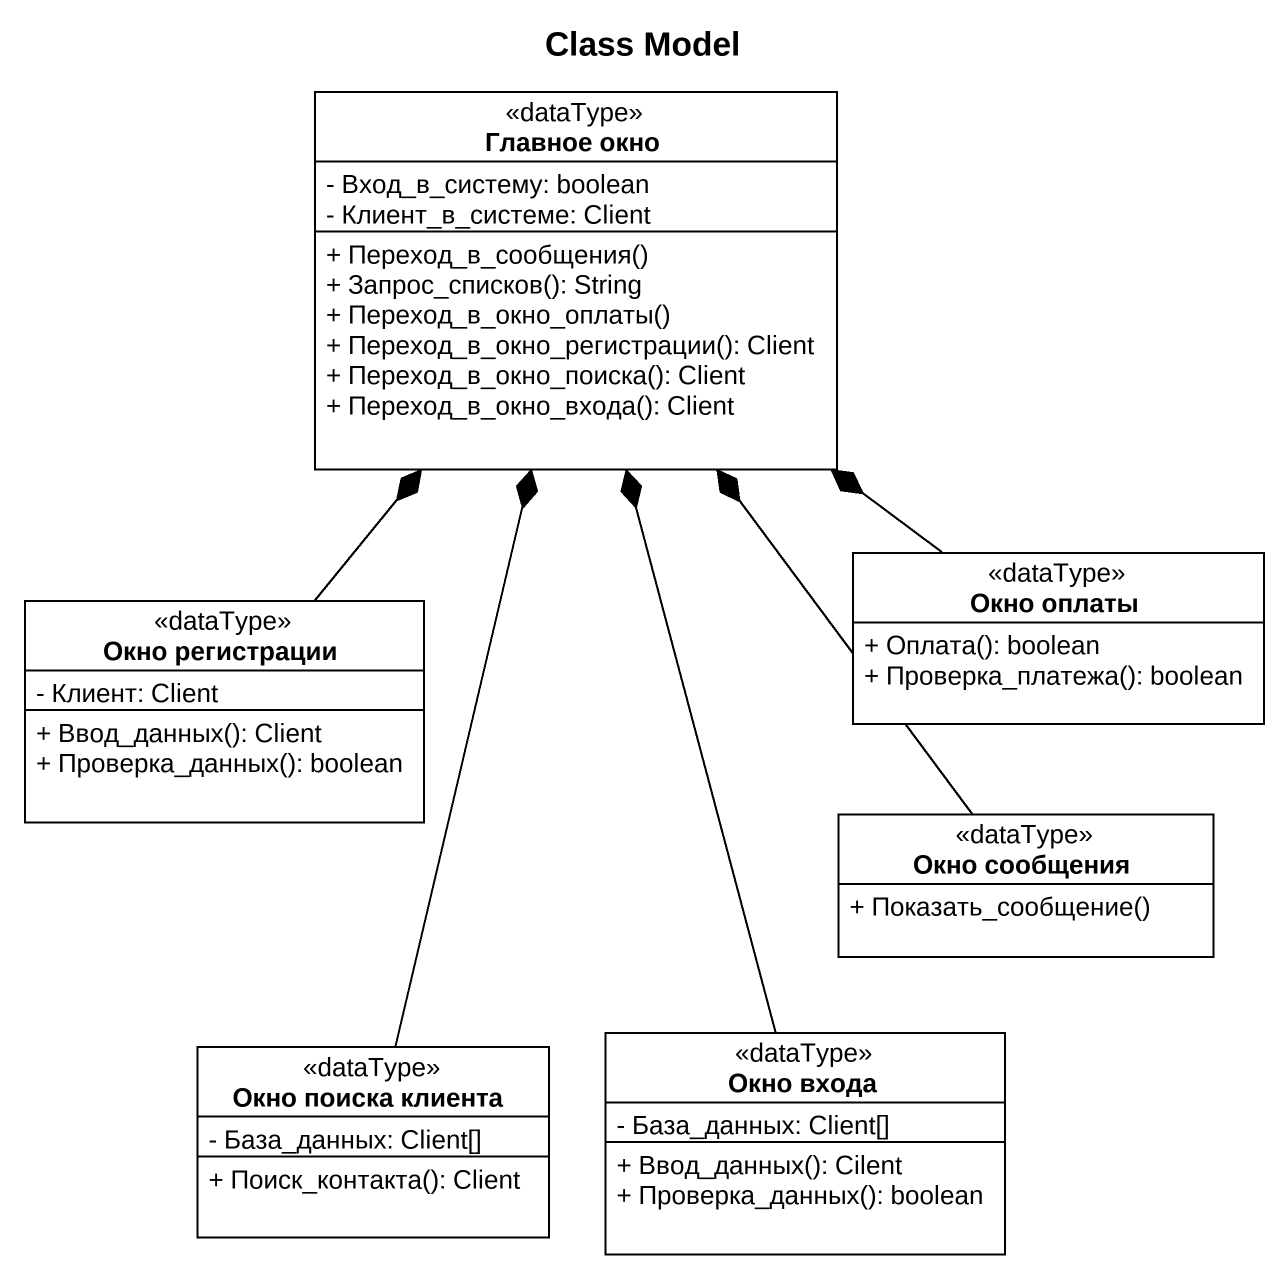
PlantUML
@startuml
title Class Model
hide circle
hide empty members
skinparam classAttributeIconSize 0
class "Главное окно" as Главное_окно <<dataType>> {
  - Вход_в_систему: boolean
  - Клиент_в_системе: Client
  + Переход_в_сообщения()
  + Запрос_списков(): String
  + Переход_в_окно_оплаты()
  + Переход_в_окно_регистрации(): Client
  + Переход_в_окно_поиска(): Client
  + Переход_в_окно_входа(): Client
}
class "Окно оплаты" as Окно_оплаты <<dataType>> {
  + Оплата(): boolean
  + Проверка_платежа(): boolean
}
class "Окно регистрации" as Окно_регистрации <<dataType>> {
  - Клиент: Client
  + Ввод_данных(): Client
  + Проверка_данных(): boolean
}
class "Окно сообщения" as Окно_сообщения <<dataType>> {
  + Показать_сообщение()
}
class "Окно поиска клиента" as Окно_поиска_клиента <<dataType>> {
  - База_данных: Client[]
  + Поиск_контакта(): Client
}
class "Окно входа" as Окно_входа <<dataType>> {
  - База_данных: Client[]
  + Ввод_данных(): Cilent
  + Проверка_данных(): boolean
}
Окно_оплаты -up-* Главное_окно
Окно_регистрации -up-* Главное_окно
Окно_сообщения -up-* Главное_окно
Окно_поиска_клиента -up-* Главное_окно
Окно_входа -up-* Главное_окно
@enduml
